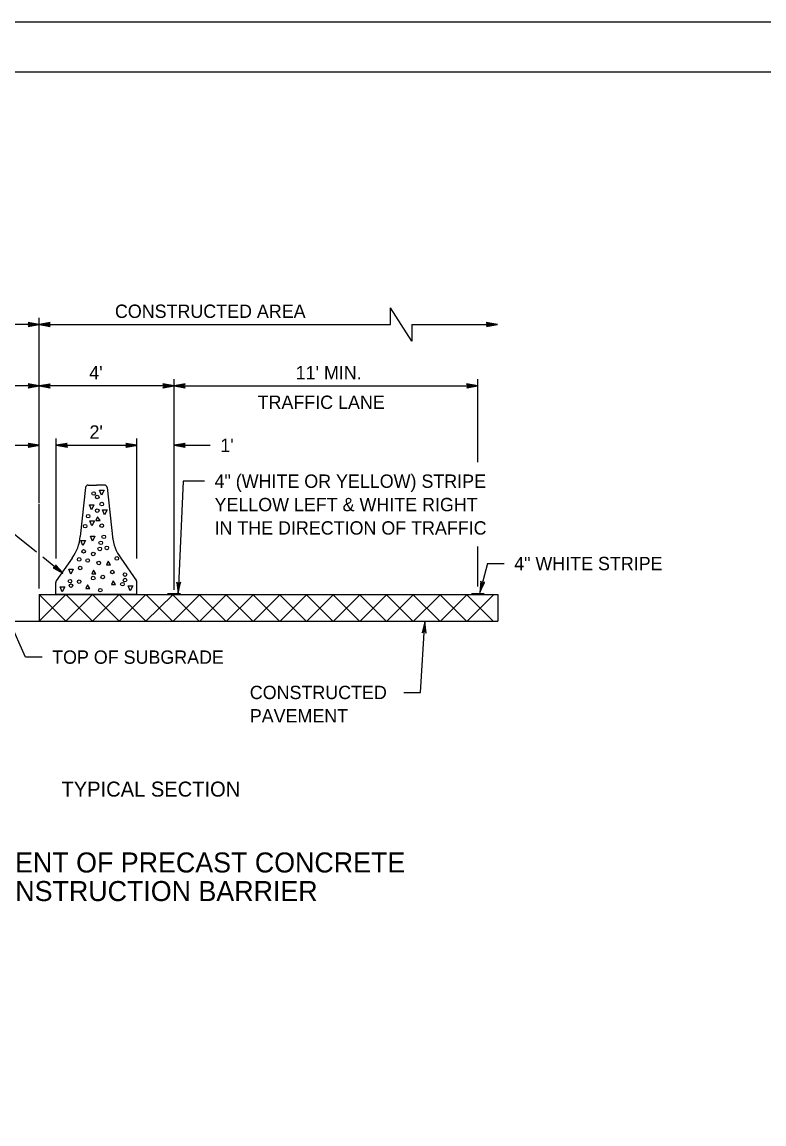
# Model space of a CAD drawing. Extents: x 499945 to 500993, y 502505 to 503165.
# Drawn here: x 500430.6 to 500652.6, y 502835 to 503165 of the extents above; entities that cross this region are included whole.
import ezdxf

# ---------------------------------------------------------------- set-up
doc = ezdxf.new("R2010")
doc.units = 0
for name, color, linetype in [('1', 7, 'Continuous'), ('24', 7, 'Continuous'), ('3', 7, 'Continuous'), ('41', 7, 'Continuous'), ('5', 7, 'Continuous')]:
    doc.layers.add(name, color=color, linetype=linetype)

msp = doc.modelspace()

# ---------------------------------------------------------------- linework, layer by layer
at = {"layer": '1'}
for p, q in [((500993, 503165), (499944.83, 503165)), ((500990, 503150), (500000, 503150)), ((500435.67, 502993.56), (500572.94, 502993.56)), ((500435.67, 502993.56), (500435.67, 502985.57)), ((500435.67, 502985.57), (500443.66, 502993.56)), ((500443.66, 502985.57), (500435.67, 502993.56)), ((500443.66, 502985.57), (500451.65, 502993.56)), ((500451.65, 502985.57), (500443.66, 502993.56)), ((500451.65, 502985.57), (500459.65, 502993.56)), ((500459.65, 502985.57), (500451.65, 502993.56)), ((500459.65, 502985.57), (500467.64, 502993.56)), ((500467.64, 502985.57), (500459.65, 502993.56)), ((500467.62, 502985.58), (500459.65, 502993.56)), ((500475.72, 502985.45), (500467.64, 502993.56)), ((500467.64, 502985.57), (500475.72, 502993.44)), ((500475.72, 502985.45), (500483.71, 502993.44)), ((500483.71, 502985.45), (500475.72, 502993.44)), ((500483.71, 502985.45), (500491.7, 502993.44)), ((500491.7, 502985.45), (500483.71, 502993.44)), ((500491.7, 502985.45), (500499.7, 502993.44)), ((500499.7, 502985.45), (500491.7, 502993.44)), ((500499.7, 502985.45), (500507.69, 502993.44)), ((500507.69, 502985.45), (500499.7, 502993.44)), ((500507.69, 502985.45), (500515.69, 502993.44)), ((500515.69, 502985.45), (500507.69, 502993.44)), ((500515.69, 502985.45), (500523.68, 502993.44)), ((500523.68, 502985.45), (500515.69, 502993.44)), ((500523.68, 502985.45), (500531.67, 502993.44)), ((500531.67, 502985.45), (500523.68, 502993.44)), ((500531.67, 502985.45), (500539.67, 502993.44)), ((500539.67, 502985.45), (500531.67, 502993.44)), ((500539.67, 502985.45), (500547.66, 502993.44)), ((500547.66, 502985.45), (500539.67, 502993.44)), ((500547.66, 502985.45), (500555.66, 502993.44)), ((500555.66, 502985.45), (500547.66, 502993.44)), ((500555.66, 502985.45), (500563.65, 502993.44)), ((500563.65, 502985.45), (500555.66, 502993.44)), ((500563.65, 502985.45), (500571.64, 502993.44)), ((500571.64, 502985.45), (500563.65, 502993.44)), ((500572.94, 502993.56), (500572.94, 502985.57)), ((500420.68, 502985.57), (500572.94, 502985.57)), ((500467.65, 502985.57), (500479.71, 502985.57))]:
    msp.add_line(p, q, dxfattribs=at)
at = {"layer": '24'}
for points in [[(500435.67, 503074.42), (500432.34, 503075.01), (500433.14, 503074.42), (500432.36, 503073.84), (500435.67, 503074.42), (500435.45, 503074.41), (500432.44, 503074.96), (500433.2, 503074.41), (500432.49, 503073.89), (500435.33, 503074.4), (500435.22, 503074.42), (500432.64, 503074.88), (500433.22, 503074.41), (500432.62, 503073.96), (500435.17, 503074.42), (500435.06, 503074.4), (500432.8, 503074.81), (500433.24, 503074.42), (500432.79, 503074.01), (500434.73, 503074.4), (500434.55, 503074.4), (500432.97, 503074.73), (500433.28, 503074.43), (500432.94, 503074.1), (500434.51, 503074.42), (500434.34, 503074.43), (500433.15, 503074.63), (500433.38, 503074.4), (500433.13, 503074.17), (500434.17, 503074.42), (500434, 503074.44), (500433.29, 503074.57), (500433.41, 503074.41), (500433.22, 503074.23), (500433.92, 503074.42), (500433.45, 503074.53), (500433.52, 503074.4), (500433.32, 503074.27), (500433.8, 503074.4), (500433.5, 503074.48), (500433.62, 503074.38), (500433.48, 503074.32), (500433.62, 503074.41), (500433.55, 503074.43)], [(500435.67, 503074.42), (500438.99, 503073.83), (500438.2, 503074.42), (500438.97, 503075), (500435.67, 503074.42), (500435.89, 503074.42), (500438.9, 503073.87), (500438.13, 503074.43), (500438.84, 503074.95), (500436.01, 503074.44), (500436.12, 503074.42), (500438.7, 503073.96), (500438.12, 503074.43), (500438.71, 503074.88), (500436.17, 503074.42), (500436.28, 503074.44), (500438.53, 503074.03), (500438.09, 503074.42), (500438.54, 503074.82), (500436.6, 503074.44), (500436.79, 503074.44), (500438.37, 503074.11), (500438.06, 503074.41), (500438.39, 503074.74), (500436.82, 503074.42), (500437, 503074.41), (500438.18, 503074.21), (500437.96, 503074.44), (500438.2, 503074.66), (500437.16, 503074.42), (500437.33, 503074.4), (500438.04, 503074.27), (500437.92, 503074.43), (500438.12, 503074.6), (500437.42, 503074.42), (500437.88, 503074.31), (500437.81, 503074.44), (500438.02, 503074.56), (500437.53, 503074.44), (500437.84, 503074.36), (500437.71, 503074.46), (500437.86, 503074.52), (500437.71, 503074.43), (500437.79, 503074.41)], [(500572.84, 503074.42), (500569.51, 503075.01), (500570.31, 503074.42), (500569.53, 503073.84), (500572.84, 503074.42), (500572.62, 503074.41), (500569.61, 503074.96), (500570.37, 503074.41), (500569.67, 503073.89), (500572.5, 503074.4), (500572.39, 503074.42), (500569.81, 503074.88), (500570.39, 503074.41), (500569.79, 503073.96), (500572.34, 503074.42), (500572.23, 503074.4), (500569.97, 503074.81), (500570.41, 503074.42), (500569.96, 503074.01), (500571.9, 503074.4), (500571.72, 503074.4), (500570.14, 503074.73), (500570.45, 503074.43), (500570.12, 503074.1), (500571.68, 503074.42), (500571.51, 503074.43), (500570.32, 503074.63), (500570.55, 503074.4), (500570.3, 503074.17), (500571.34, 503074.42), (500571.18, 503074.44), (500570.46, 503074.57), (500570.58, 503074.41), (500570.39, 503074.23), (500571.09, 503074.42), (500570.62, 503074.53), (500570.69, 503074.4), (500570.49, 503074.27), (500570.97, 503074.4), (500570.67, 503074.48), (500570.79, 503074.38), (500570.65, 503074.32), (500570.79, 503074.41), (500570.72, 503074.43)], [(500435.67, 503056.03), (500432.34, 503056.61), (500433.14, 503056.03), (500432.36, 503055.45), (500435.67, 503056.03), (500435.45, 503056.02), (500432.44, 503056.57), (500433.2, 503056.02), (500432.49, 503055.49), (500435.33, 503056.01), (500435.22, 503056.03), (500432.64, 503056.48), (500433.22, 503056.02), (500432.62, 503055.57), (500435.17, 503056.03), (500435.06, 503056.01), (500432.8, 503056.42), (500433.24, 503056.03), (500432.79, 503055.62), (500434.73, 503056.01), (500434.55, 503056.01), (500432.97, 503056.33), (500433.28, 503056.04), (500432.94, 503055.71), (500434.51, 503056.03), (500434.34, 503056.04), (500433.15, 503056.24), (500433.38, 503056.01), (500433.13, 503055.78), (500434.17, 503056.03), (500434, 503056.04), (500433.29, 503056.18), (500433.41, 503056.02), (500433.22, 503055.84), (500433.92, 503056.03), (500433.45, 503056.14), (500433.52, 503056.01), (500433.32, 503055.88), (500433.8, 503056.01), (500433.5, 503056.09), (500433.62, 503055.99), (500433.48, 503055.93), (500433.62, 503056.02), (500433.55, 503056.04)], [(500435.67, 503056.03), (500438.99, 503055.44), (500438.2, 503056.03), (500438.97, 503056.6), (500435.67, 503056.03), (500435.89, 503056.03), (500438.9, 503055.48), (500438.13, 503056.03), (500438.84, 503056.56), (500436.01, 503056.04), (500436.12, 503056.03), (500438.7, 503055.57), (500438.12, 503056.03), (500438.71, 503056.48), (500436.17, 503056.03), (500436.28, 503056.04), (500438.53, 503055.64), (500438.09, 503056.03), (500438.54, 503056.43), (500436.6, 503056.04), (500436.79, 503056.04), (500438.37, 503055.72), (500438.06, 503056.02), (500438.39, 503056.35), (500436.82, 503056.03), (500437, 503056.02), (500438.18, 503055.81), (500437.96, 503056.04), (500438.2, 503056.27), (500437.16, 503056.03), (500437.33, 503056.01), (500438.04, 503055.87), (500437.92, 503056.03), (500438.12, 503056.21), (500437.42, 503056.03), (500437.88, 503055.92), (500437.81, 503056.04), (500438.02, 503056.17), (500437.53, 503056.04), (500437.84, 503055.97), (500437.71, 503056.07), (500437.86, 503056.13), (500437.71, 503056.03), (500437.79, 503056.02)], [(500476.04, 503056.03), (500472.69, 503056.62), (500473.5, 503056.03), (500472.71, 503055.44), (500476.04, 503056.03), (500475.82, 503056.02), (500472.79, 503056.57), (500473.56, 503056.02), (500472.85, 503055.49), (500475.7, 503056.01), (500475.59, 503056.03), (500472.99, 503056.49), (500473.57, 503056.02), (500472.98, 503055.56), (500475.54, 503056.03), (500475.43, 503056.01), (500473.16, 503056.42), (500473.6, 503056.03), (500473.15, 503055.62), (500475.1, 503056.01), (500474.92, 503056.01), (500473.33, 503056.34), (500473.63, 503056.04), (500473.3, 503055.7), (500474.88, 503056.03), (500474.7, 503056.04), (500473.51, 503056.24), (500473.74, 503056.01), (500473.49, 503055.78), (500474.54, 503056.03), (500474.37, 503056.04), (500473.65, 503056.18), (500473.77, 503056.02), (500473.57, 503055.84), (500474.28, 503056.03), (500473.81, 503056.14), (500473.88, 503056.01), (500473.68, 503055.88), (500474.16, 503056.01), (500473.86, 503056.09), (500473.99, 503055.99), (500473.84, 503055.93), (500473.99, 503056.02), (500473.91, 503056.04)], [(500476.04, 503056.03), (500479.39, 503055.43), (500478.59, 503056.03), (500479.38, 503056.61), (500476.04, 503056.03), (500476.27, 503056.03), (500479.3, 503055.48), (500478.53, 503056.03), (500479.24, 503056.56), (500476.39, 503056.04), (500476.5, 503056.03), (500479.1, 503055.56), (500478.51, 503056.03), (500479.11, 503056.49), (500476.55, 503056.03), (500476.66, 503056.04), (500478.93, 503055.63), (500478.49, 503056.03), (500478.94, 503056.44), (500476.98, 503056.04), (500477.17, 503056.04), (500478.76, 503055.72), (500478.45, 503056.02), (500478.79, 503056.35), (500477.21, 503056.03), (500477.39, 503056.02), (500478.58, 503055.81), (500478.35, 503056.04), (500478.6, 503056.27), (500477.55, 503056.03), (500477.72, 503056.01), (500478.44, 503055.87), (500478.32, 503056.03), (500478.51, 503056.21), (500477.81, 503056.03), (500478.28, 503055.92), (500478.21, 503056.04), (500478.41, 503056.17), (500477.92, 503056.04), (500478.23, 503055.97), (500478.1, 503056.07), (500478.25, 503056.13), (500478.1, 503056.03), (500478.18, 503056.02)], [(500566.94, 503056.03), (500563.62, 503056.61), (500564.41, 503056.03), (500563.64, 503055.45), (500566.94, 503056.03), (500566.72, 503056.02), (500563.71, 503056.57), (500564.47, 503056.02), (500563.77, 503055.49), (500566.6, 503056.01), (500566.49, 503056.03), (500563.91, 503056.48), (500564.49, 503056.02), (500563.9, 503055.57), (500566.44, 503056.03), (500566.33, 503056.01), (500564.08, 503056.42), (500564.52, 503056.03), (500564.07, 503055.62), (500566.01, 503056.01), (500565.82, 503056.01), (500564.24, 503056.33), (500564.55, 503056.04), (500564.22, 503055.71), (500565.79, 503056.03), (500565.61, 503056.04), (500564.42, 503056.24), (500564.65, 503056.01), (500564.41, 503055.78), (500565.45, 503056.03), (500565.28, 503056.04), (500564.57, 503056.18), (500564.69, 503056.02), (500564.49, 503055.84), (500565.19, 503056.03), (500564.73, 503056.14), (500564.8, 503056.01), (500564.59, 503055.88), (500565.08, 503056.01), (500564.77, 503056.09), (500564.9, 503055.99), (500564.75, 503055.93), (500564.9, 503056.02), (500564.82, 503056.04)], [(500435.67, 503038.24), (500432.34, 503038.83), (500433.14, 503038.24), (500432.36, 503037.66), (500435.67, 503038.24), (500435.45, 503038.23), (500432.44, 503038.78), (500433.2, 503038.23), (500432.49, 503037.71), (500435.33, 503038.22), (500435.22, 503038.24), (500432.64, 503038.7), (500433.22, 503038.23), (500432.62, 503037.78), (500435.17, 503038.24), (500435.06, 503038.22), (500432.8, 503038.63), (500433.24, 503038.24), (500432.79, 503037.83), (500434.73, 503038.22), (500434.55, 503038.22), (500432.97, 503038.54), (500433.28, 503038.25), (500432.94, 503037.92), (500434.51, 503038.24), (500434.34, 503038.25), (500433.15, 503038.45), (500433.38, 503038.22), (500433.13, 503037.99), (500434.17, 503038.24), (500434, 503038.25), (500433.29, 503038.39), (500433.41, 503038.23), (500433.22, 503038.05), (500433.92, 503038.24), (500433.45, 503038.35), (500433.52, 503038.22), (500433.32, 503038.09), (500433.8, 503038.22), (500433.5, 503038.3), (500433.62, 503038.2), (500433.48, 503038.14), (500433.62, 503038.23), (500433.55, 503038.25)], [(500440.81, 503038.24), (500444.13, 503037.65), (500443.34, 503038.24), (500444.11, 503038.82), (500440.81, 503038.24), (500441.03, 503038.24), (500444.04, 503037.69), (500443.27, 503038.24), (500443.98, 503038.77), (500441.15, 503038.25), (500441.26, 503038.24), (500443.83, 503037.78), (500443.26, 503038.24), (500443.85, 503038.7), (500441.31, 503038.24), (500441.42, 503038.25), (500443.67, 503037.85), (500443.23, 503038.24), (500443.68, 503038.64), (500441.74, 503038.25), (500441.93, 503038.25), (500443.5, 503037.93), (500443.2, 503038.23), (500443.53, 503038.56), (500441.96, 503038.24), (500442.14, 503038.23), (500443.32, 503038.02), (500443.1, 503038.25), (500443.34, 503038.48), (500442.3, 503038.24), (500442.47, 503038.22), (500443.18, 503038.08), (500443.06, 503038.24), (500443.26, 503038.42), (500442.55, 503038.24), (500443.02, 503038.13), (500442.95, 503038.25), (500443.16, 503038.38), (500442.67, 503038.25), (500442.98, 503038.18), (500442.85, 503038.28), (500442.99, 503038.34), (500442.85, 503038.24), (500442.92, 503038.23)], [(500464.94, 503038.24), (500461.62, 503038.83), (500462.41, 503038.24), (500461.64, 503037.66), (500464.94, 503038.24), (500464.72, 503038.23), (500461.71, 503038.78), (500462.48, 503038.23), (500461.77, 503037.71), (500464.6, 503038.22), (500464.49, 503038.24), (500461.92, 503038.7), (500462.49, 503038.23), (500461.9, 503037.78), (500464.44, 503038.24), (500464.33, 503038.22), (500462.08, 503038.63), (500462.52, 503038.24), (500462.07, 503037.83), (500464.01, 503038.22), (500463.82, 503038.22), (500462.25, 503038.54), (500462.55, 503038.25), (500462.22, 503037.92), (500463.79, 503038.24), (500463.61, 503038.25), (500462.43, 503038.45), (500462.65, 503038.22), (500462.41, 503037.99), (500463.45, 503038.24), (500463.28, 503038.25), (500462.57, 503038.39), (500462.69, 503038.23), (500462.49, 503038.05), (500463.2, 503038.24), (500462.73, 503038.35), (500462.8, 503038.22), (500462.59, 503038.09), (500463.08, 503038.22), (500462.77, 503038.3), (500462.9, 503038.2), (500462.76, 503038.14), (500462.9, 503038.23), (500462.82, 503038.25)], [(500476.04, 503038.24), (500479.39, 503037.65), (500478.59, 503038.24), (500479.38, 503038.82), (500476.04, 503038.24), (500476.27, 503038.24), (500479.3, 503037.69), (500478.53, 503038.25), (500479.24, 503038.77), (500476.39, 503038.25), (500476.5, 503038.24), (500479.1, 503037.78), (500478.51, 503038.24), (500479.11, 503038.7), (500476.55, 503038.24), (500476.66, 503038.25), (500478.93, 503037.84), (500478.49, 503038.24), (500478.94, 503038.65), (500476.98, 503038.25), (500477.17, 503038.25), (500478.76, 503037.93), (500478.45, 503038.23), (500478.79, 503038.56), (500477.21, 503038.24), (500477.39, 503038.23), (500478.58, 503038.02), (500478.35, 503038.25), (500478.6, 503038.48), (500477.55, 503038.24), (500477.72, 503038.22), (500478.44, 503038.08), (500478.32, 503038.25), (500478.51, 503038.42), (500477.81, 503038.24), (500478.28, 503038.13), (500478.21, 503038.25), (500478.41, 503038.38), (500477.92, 503038.25), (500478.23, 503038.18), (500478.1, 503038.28), (500478.25, 503038.34), (500478.1, 503038.25), (500478.18, 503038.23)], [(500442.8, 502999.98), (500440.6, 503002.48), (500440.85, 503001.54), (500439.9, 503001.57), (500442.8, 502999.98), (500442.62, 503000.11), (500440.65, 503002.39), (500440.89, 503001.5), (500440.03, 503001.53), (500442.52, 503000.18), (500442.45, 503000.26), (500440.75, 503002.2), (500440.91, 503001.48), (500440.17, 503001.5), (500442.41, 503000.29), (500442.32, 503000.34), (500440.83, 503002.05), (500440.93, 503001.48), (500440.34, 503001.44), (500442.07, 503000.54), (500441.92, 503000.66), (500440.91, 503001.88), (500440.96, 503001.46), (500440.51, 503001.41), (500441.91, 503000.69), (500441.78, 503000.81), (500440.99, 503001.7), (500441.03, 503001.38), (500440.7, 503001.36), (500441.65, 503000.9), (500441.53, 503001.02), (500441.06, 503001.56), (500441.06, 503001.37), (500440.8, 503001.35), (500441.45, 503001.06), (500441.16, 503001.43), (500441.14, 503001.29), (500440.9, 503001.32), (500441.35, 503001.12), (500441.16, 503001.36), (500441.2, 503001.21), (500441.05, 503001.25), (500441.22, 503001.23), (500441.17, 503001.29)], [(500477.29, 502993.91), (500478.03, 502997.23), (500477.41, 502996.46), (500476.86, 502997.27), (500477.29, 502993.91), (500477.3, 502994.13), (500477.99, 502997.14), (500477.4, 502996.4), (500476.9, 502997.13), (500477.29, 502994.25), (500477.31, 502994.37), (500477.89, 502996.94), (500477.4, 502996.38), (500476.97, 502997), (500477.32, 502994.42), (500477.31, 502994.53), (500477.82, 502996.78), (500477.4, 502996.36), (500477.01, 502996.82), (500477.32, 502994.85), (500477.33, 502995.04), (500477.72, 502996.61), (500477.41, 502996.32), (500477.09, 502996.67), (500477.35, 502995.07), (500477.36, 502995.25), (500477.62, 502996.44), (500477.38, 502996.22), (500477.16, 502996.48), (500477.36, 502995.42), (500477.39, 502995.58), (500477.55, 502996.3), (500477.39, 502996.18), (500477.22, 502996.39), (500477.37, 502995.67), (500477.5, 502996.14), (500477.37, 502996.07), (500477.25, 502996.28), (500477.36, 502995.79), (500477.45, 502996.09), (500477.34, 502995.97), (500477.29, 502996.12), (500477.38, 502995.97), (500477.4, 502996.05)], [(500567.63, 502994.21), (500569.02, 502997.23), (500568.26, 502996.62), (500567.9, 502997.51), (500567.63, 502994.21), (500567.68, 502994.42), (500568.95, 502997.16), (500568.24, 502996.56), (500567.91, 502997.37), (500567.7, 502994.54), (500567.74, 502994.64), (500568.82, 502996.98), (500568.23, 502996.55), (500567.95, 502997.23), (500567.76, 502994.69), (500567.77, 502994.8), (500568.71, 502996.85), (500568.23, 502996.52), (500567.96, 502997.05), (500567.85, 502995.1), (500567.89, 502995.28), (500568.59, 502996.71), (500568.23, 502996.49), (500568, 502996.88), (500567.92, 502995.31), (500567.97, 502995.48), (500568.46, 502996.56), (500568.18, 502996.4), (500568.03, 502996.69), (500568, 502995.63), (500568.06, 502995.79), (500568.37, 502996.44), (500568.18, 502996.36), (500568.06, 502996.59), (500568.07, 502995.88), (500568.29, 502996.29), (500568.15, 502996.26), (500568.08, 502996.49), (500568.08, 502995.99), (500568.23, 502996.26), (500568.1, 502996.17), (500568.08, 502996.32), (500568.13, 502996.16), (500568.17, 502996.23)], [(500436.56, 502974.81), (500431.56, 502974.81), (500426.91, 502985.36)], [(500544.8, 502964.26), (500549.79, 502964.26), (500551.13, 502985.36)], [(500551.13, 502985.36), (500550.33, 502982.08), (500550.97, 502982.84), (500551.5, 502982.03), (500551.13, 502985.36), (500551.12, 502985.14), (500550.38, 502982.17), (500550.98, 502982.9), (500551.46, 502982.16), (500551.12, 502985.02), (500551.1, 502984.91), (500550.48, 502982.37), (500550.98, 502982.92), (500551.39, 502982.29), (500551.1, 502984.86), (500551.11, 502984.75), (500550.56, 502982.53), (500550.98, 502982.94), (500551.35, 502982.47), (500551.09, 502984.43), (500551.07, 502984.24), (500550.65, 502982.69), (500550.97, 502982.98), (500551.28, 502982.62), (500551.06, 502984.21), (500551.03, 502984.03), (500550.76, 502982.86), (500551, 502983.08), (500551.21, 502982.81), (500551.03, 502983.87), (500551.01, 502983.7), (500550.83, 502983), (500550.99, 502983.11), (500551.16, 502982.9), (500551.02, 502983.62), (500550.88, 502983.16), (500551.01, 502983.22), (500551.12, 502983.01), (500551.03, 502983.5), (500550.93, 502983.2), (500551.04, 502983.32), (500551.09, 502983.17), (500551.01, 502983.32), (500550.99, 502983.25)]]:
    msp.add_lwpolyline(points, dxfattribs=at)
at = {"layer": '3'}
for p, q in [((500449.58, 503025.63), (500447.95, 503010.96)), ((500450.38, 503026.34), (500452.8, 503026.34)), ((500455.23, 503026.34), (500452.8, 503026.34)), ((500456.03, 503025.63), (500457.77, 503009.93)), ((500445.52, 503004.49), (500440.81, 502997.62)), ((500460.09, 503004.49), (500464.8, 502997.62)), ((500440.66, 502993.56), (500440.66, 502997.16)), ((500464.94, 502993.56), (500464.94, 502997.16)), ((500464.94, 502993.56), (500440.66, 502993.56))]:
    msp.add_line(p, q, dxfattribs=at)
for centre, radius, start, end in [((500450.38, 503025.53), 0.809, 90, 173.2902), ((500455.23, 503025.53), 0.809, 6.7098, 90), ((500435.93, 503011.78), 12.05, 322.7672, 356.1207), ((500469.68, 503011.78), 12.05, 183.8793, 217.2328), ((500441.47, 502997.16), 0.809, 145.5241, 180), ((500464.14, 502997.16), 0.809, 0, 34.4759)]:
    msp.add_arc(centre, radius, start, end, dxfattribs=at)
at = {"layer": '41'}
msp.add_lwpolyline([(499944.83, 502505), (500993, 502505), (500993, 503165), (499944.83, 503165)], close=True, dxfattribs=at)
at = {"layer": '5'}
for p, q in [((500540.88, 503074.42), (500540.88, 503079.42)), ((500547.21, 503069.42), (500540.88, 503079.42)), ((500435.67, 503020.94), (500435.67, 503076.42)), ((500435.67, 503074.42), (500369.11, 503074.42)), ((500435.67, 503074.42), (500540.88, 503074.42)), ((500547.21, 503074.42), (500572.84, 503074.42)), ((500547.21, 503074.42), (500547.21, 503069.42)), ((500435.67, 503056.03), (500420.68, 503056.03)), ((500476.04, 503056.03), (500435.67, 503056.03)), ((500476.04, 502994.98), (500476.04, 503058.03)), ((500476.04, 503056.03), (500566.94, 503056.03)), ((500566.94, 503033.2), (500566.94, 503058.03)), ((500440.81, 503004.36), (500440.81, 503040.24)), ((500464.94, 503004.36), (500464.94, 503040.24)), ((500421.58, 503038.24), (500435.67, 503038.24)), ((500440.81, 503038.24), (500464.94, 503038.24)), ((500476.04, 503038.24), (500486.91, 503038.24)), ((500478.79, 503027.5), (500477.29, 502993.91)), ((500485.17, 503027.5), (500478.79, 503027.5)), ((500435.67, 502995.31), (500435.67, 503020.64)), ((500422.28, 503016.42), (500434.84, 503006.35)), ((500566.94, 502995.91), (500566.94, 503007.91)), ((500436.75, 503004.83), (500442.8, 502999.98)), ((500569.87, 503002.84), (500567.63, 502994.21)), ((500569.87, 503002.84), (500574.87, 503002.84)), ((500474.07, 502993.91), (500478.01, 502993.91)), ((500565.09, 502993.82), (500568.87, 502993.82))]:
    msp.add_line(p, q, dxfattribs=at)
for points in [[(500453.74, 503024.78), (500455.1, 503024.78), (500454.35, 503023.28)], [(500450.73, 503020.41), (500452.08, 503020.41), (500451.33, 503018.9)], [(500452.69, 503015.74), (500453.89, 503015.74), (500453.14, 503016.79)], [(500454.65, 503018.9), (500456, 503018.9), (500455.25, 503017.4)], [(500450.88, 503015.59), (500452.23, 503015.59), (500451.48, 503014.08)], [(500448.16, 503009.71), (500449.52, 503009.71), (500448.77, 503008.2)], [(500451.03, 503011.07), (500452.39, 503011.07), (500451.63, 503009.56)], [(500455.85, 503002.47), (500457.06, 503002.47), (500456.3, 503003.53)], [(500444.55, 503001.12), (500445.9, 503001.12), (500445.15, 502999.61)], [(500451.48, 502999.76), (500452.69, 502999.76), (500451.93, 503000.81)], [(500449.67, 502995.39), (500450.88, 502995.39), (500450.12, 502996.44)], [(500457.36, 502996.59), (500458.57, 502996.59), (500457.81, 502997.65)], [(500462.34, 502996.14), (500463.69, 502996.14), (500462.94, 502994.63)], [(500441.98, 502995.84), (500443.34, 502995.84), (500442.59, 502994.33)]]:
    msp.add_lwpolyline(points, close=True, dxfattribs=at)
for centre in [(500452.01, 503023.8), (500453.06, 503022.75), (500453.06, 503018.68), (500454.42, 503020.64), (500450.35, 503017.02), (500449.45, 503014.01), (500454.42, 503014.16), (500454.12, 503009.03), (500455.02, 503010.84), (500448.99, 503006.47), (500451.86, 503005.71), (500453.82, 503007.22), (500455.93, 503007.52), (500447.64, 503004.06), (500450.2, 503003.75), (500453.52, 503003), (500458.94, 503004.36), (500447.94, 503001.49), (500454.72, 502998.78), (500457.59, 503000.29), (500461.36, 502999.53), (500444.92, 502997.57), (500445.22, 502996.22), (500447.64, 502997.42), (500451.86, 502998.48), (500460.6, 502996.67), (500461.36, 502997.87), (500453.97, 502994.86)]:
    msp.add_circle(centre, 0.533, dxfattribs=at)

# ---------------------------------------------------------------- texts
at = {"layer": '1'}
for s, height, p in [('TYPICAL SECTION', 4.5, (500442.36, 502933.03)), ('PLACEMENT OF PRECAST CONCRETE', 6, (500395.47, 502910.31)), ('CONSTRUCTION BARRIER', 6, (500416.5, 502901.75))]:
    msp.add_text(s, height=height, dxfattribs=at).set_placement(p)
at = {"layer": '5'}
for s, p in [('CONSTRUCTED AREA', (500458.36, 503076.39)), ("4'", (500450.67, 503058)), ("11' MIN.", (500512.46, 503058)), ('TRAFFIC LANE', (500501.07, 503049.14)), ("2'", (500450.74, 503040.21)), ("1'", (500489.91, 503036.24)), ('4" (WHITE OR YELLOW) STRIPE', (500488.17, 503025.5)), ('YELLOW LEFT & WHITE RIGHT', (500488.17, 503018.5)), ('IN THE DIRECTION OF TRAFFIC', (500488.17, 503011.5)), ('4" WHITE STRIPE', (500577.87, 503000.84)), ('TOP OF SUBGRADE', (500439.56, 502972.81)), ('CONSTRUCTED', (500498.73, 502962.23)), ('PAVEMENT', (500498.73, 502955.23))]:
    msp.add_text(s, height=4, dxfattribs=at).set_placement(p)

doc.saveas('drawing.dxf')
